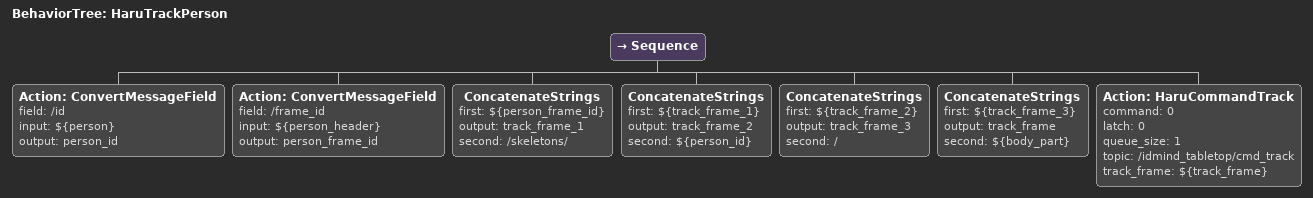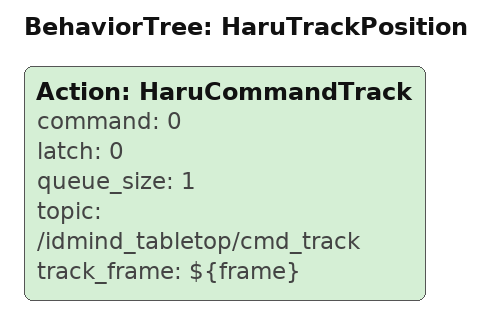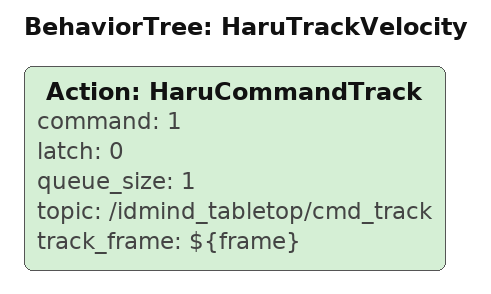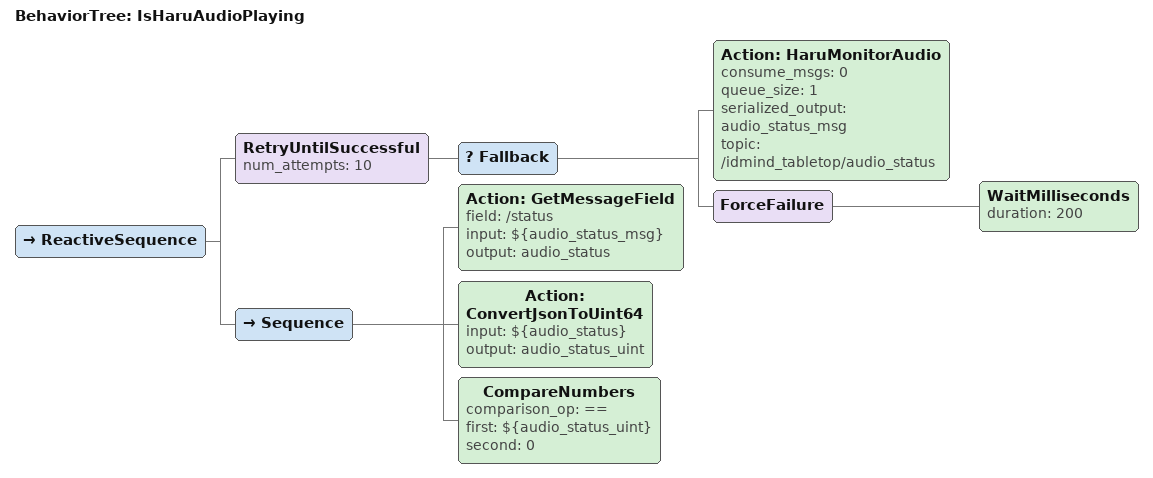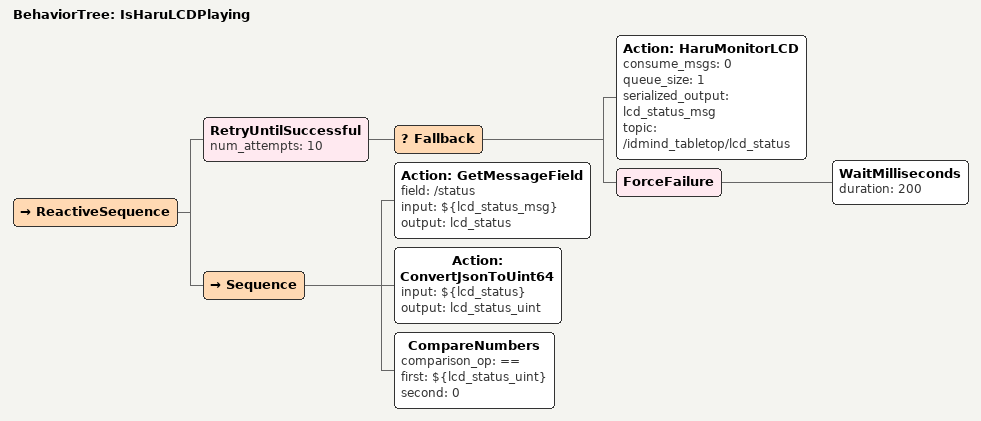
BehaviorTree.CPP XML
<BehaviorTree ID="HaruTrackPerson">
    <Sequence>
        <Action ID="ConvertMessageField" field="/id" input="${person}" output="person_id"/>
        <Action ID="ConvertMessageField" field="/frame_id" input="${person_header}" output="person_frame_id"/>
        <ConcatenateStrings first="${person_frame_id}" output="track_frame_1" second="/skeletons/"/>
        <ConcatenateStrings first="${track_frame_1}" output="track_frame_2" second="${person_id}"/>
        <ConcatenateStrings first="${track_frame_2}" output="track_frame_3" second="/"/>
        <ConcatenateStrings first="${track_frame_3}" output="track_frame" second="${body_part}"/>
        <Action ID="HaruCommandTrack" command="0" latch="0" queue_size="1" topic="/idmind_tabletop/cmd_track" track_frame="${track_frame}"/>
    </Sequence>
</BehaviorTree>

<BehaviorTree ID="HaruTrackPosition">
    <Action ID="HaruCommandTrack" command="0" latch="0" queue_size="1" topic="/idmind_tabletop/cmd_track" track_frame="${frame}"/>
</BehaviorTree>

<BehaviorTree ID="HaruTrackVelocity">
    <Action ID="HaruCommandTrack" command="1" latch="0" queue_size="1" topic="/idmind_tabletop/cmd_track" track_frame="${frame}"/>
</BehaviorTree>

<BehaviorTree ID="IsHaruAudioPlaying">
    <ReactiveSequence>
        <RetryUntilSuccessful num_attempts="10">
            <Fallback>
                <Action ID="HaruMonitorAudio" consume_msgs="0" queue_size="1" serialized_output="audio_status_msg" topic="/idmind_tabletop/audio_status"/>
                <ForceFailure>
                    <WaitMilliseconds duration="200"/>
                </ForceFailure>
            </Fallback>
        </RetryUntilSuccessful>
        <Sequence>
            <Action ID="GetMessageField" field="/status" input="${audio_status_msg}" output="audio_status"/>
            <Action ID="ConvertJsonToUint64" input="${audio_status}" output="audio_status_uint"/>
            <CompareNumbers comparison_op="==" first="${audio_status_uint}" second="0"/>
        </Sequence>
    </ReactiveSequence>
</BehaviorTree>

<BehaviorTree ID="IsHaruLCDPlaying">
    <ReactiveSequence>
        <RetryUntilSuccessful num_attempts="10">
            <Fallback>
                <Action ID="HaruMonitorLCD" consume_msgs="0" queue_size="1" serialized_output="lcd_status_msg" topic="/idmind_tabletop/lcd_status"/>
                <ForceFailure>
                    <WaitMilliseconds duration="200"/>
                </ForceFailure>
            </Fallback>
        </RetryUntilSuccessful>
        <Sequence>
            <Action ID="GetMessageField" field="/status" input="${lcd_status_msg}" output="lcd_status"/>
            <Action ID="ConvertJsonToUint64" input="${lcd_status}" output="lcd_status_uint"/>
            <CompareNumbers comparison_op="==" first="${lcd_status_uint}" second="0"/>
        </Sequence>
    </ReactiveSequence>
</BehaviorTree>
